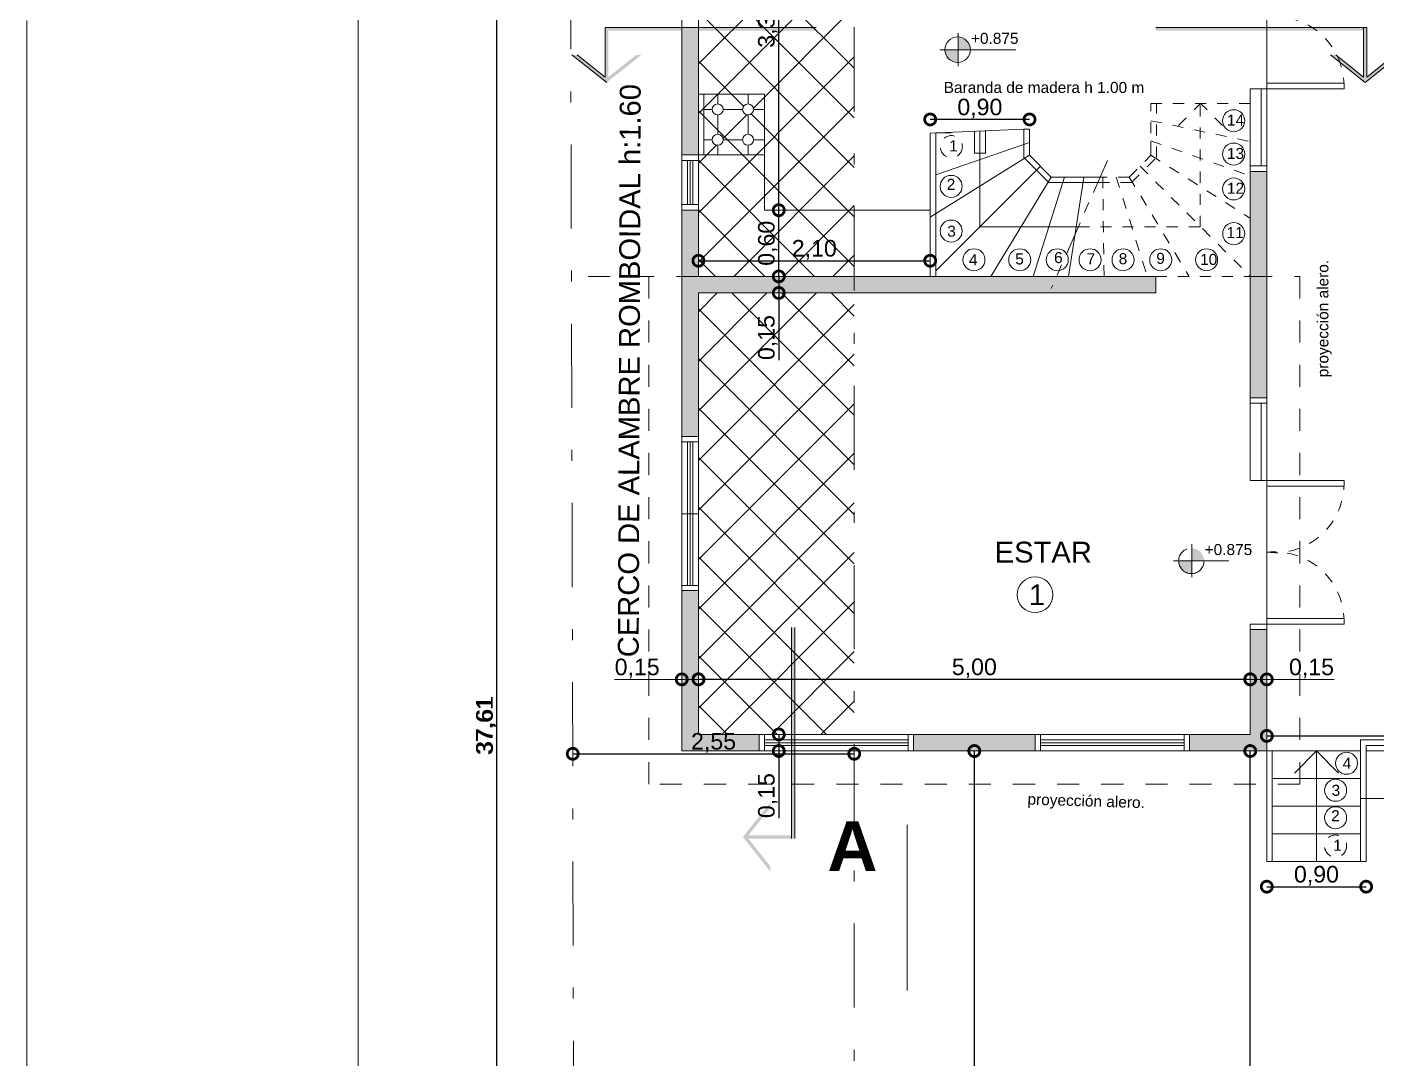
# Model space of a CAD drawing. Header units: millimetres. Extents: x 1162.4 to 1260.5, y 447.7 to 509.9.
# Drawn here: x 1162.46 to 1174.69, y 469.4 to 478.75 of the extents above; entities that cross this region are included whole.
import ezdxf

# ---------------------------------------------------------------- set-up
doc = ezdxf.new("R2010")
doc.units = ezdxf.units.MM
for name, pattern in [('CENTER', [50.8, 31.75, -6.35, 6.35, -6.35]), ('DOT', [4, 2, -2]), ('JIS_02_0.7', [1.35, 0.75, -0.6]), ('TRAZO_Y_PUNTOX2', [50.8, 25.4, -12.7, 0, -12.7])]:
    doc.linetypes.add(name, pattern=pattern)
for name, color, linetype, lineweight in [('0-MAMPOSTERIA- 9', 7, 'Continuous', 5), ('cotas', 9, 'Continuous', 15), ('DT', 2, 'Continuous', 25), ('Recuadro', 3, 'Continuous', 80)]:
    doc.layers.add(name, color=color, linetype=linetype, lineweight=lineweight)
doc.layers.add('cortes', color=7, linetype='Continuous')
doc.layers.add('eje medianero', color=3, linetype='Continuous')
doc.styles.get("Standard").update_dxf_attribs({"font": 'arial.ttf'})
doc.styles.add('style2', font='')
doc.styles.get('style2').set_extended_font_data('Arial', bold=True)
doc.dimstyles.new('cota 1', dxfattribs={"dimtxt": 0.15, "dimasz": 0.2, "dimexe": 0.08, "dimexo": 0.3, "dimgap": 0.009, "dimtad": 1, "dimzin": 1, "dimtxsty": 'Standard', "dimblk": 'DOTSMALL', "dimcen": 0.15, "dimse1": 1, "dimse2": 1, "dimclrd": 256, "dimadec": 0, "dimazin": 0, "dimtfac": 1, "dimtmove": 0, "dimatfit": 3, "dimfxl": 1.25, "dimlwd": -1, "dimlwe": -1, "dimarcsym": 0})

# ---------------------------------------------------------------- blocks, each defined once
blk = doc.blocks.new('_DOTSMALL')
at = {"color": 0, "linetype": 'ByBlock', "const_width": 0.5}
blk.add_lwpolyline([(-0.0625, 0, 1), (0.0625, 0, 1)], format="xyb", close=True, dxfattribs=at)
blk = doc.blocks.new('*D279')
at = {"layer": 'cortes'}
blk.add_line((1168.543, 472.836), (1173.543, 472.836), dxfattribs=at)
at = {"layer": 'Defpoints', "color": 0}
for p in [(1173.543, 472.836), (1168.543, 472.336), (1173.543, 472.336)]:
    blk.add_point(p, dxfattribs=at)
at = {"layer": 'cortes', "xscale": 0.2, "yscale": 0.2, "zscale": 0.2, "rotation": 180}
blk.add_blockref('_DOTSMALL', (1168.543, 472.836), dxfattribs=at)
at = {"layer": 'cortes', "xscale": 0.2, "yscale": 0.2, "zscale": 0.2}
blk.add_blockref('_DOTSMALL', (1173.543, 472.836), dxfattribs=at)
at = {"layer": 'cortes', "color": 0, "lineweight": 0, "insert": (1171.043, 472.935), "char_height": 0.15, "attachment_point": 5}
blk.add_mtext('5,00', dxfattribs=at)
blk = doc.blocks.new('*D280')
at = {"layer": 'cortes'}
blk.add_line((1173.543, 453.621), (1173.543, 472.186), dxfattribs=at)
at = {"layer": 'Defpoints', "color": 0}
for p in [(1172.815, 472.186), (1173.543, 472.186), (1172.815, 453.621)]:
    blk.add_point(p, dxfattribs=at)
at = {"layer": 'cortes', "xscale": 0.2, "yscale": 0.2, "zscale": 0.2}
for p, rotation in [((1173.543, 472.186), 90), ((1173.543, 453.621), 270)]:
    blk.add_blockref('_DOTSMALL', p, dxfattribs=dict(at, rotation=rotation))
at = {"layer": 'cortes', "color": 0, "lineweight": 0, "insert": (1173.444, 462.904), "char_height": 0.15, "attachment_point": 5, "rotation": 90}
blk.add_mtext('18,57', dxfattribs=at)
blk = doc.blocks.new('*D281')
at = {"layer": 'cortes'}
blk.add_line((1169.271, 476.486), (1169.271, 477.086), dxfattribs=at)
at = {"layer": 'Defpoints', "color": 0}
for p in [(1169.271, 477.086), (1170.643, 477.086), (1170.643, 476.486)]:
    blk.add_point(p, dxfattribs=at)
at = {"layer": 'cortes', "xscale": 0.2, "yscale": 0.2, "zscale": 0.2}
for p, rotation in [((1169.271, 477.086), 90), ((1169.271, 476.486), 270)]:
    blk.add_blockref('_DOTSMALL', p, dxfattribs=dict(at, rotation=rotation))
at = {"layer": 'cortes', "color": 0, "lineweight": 0, "insert": (1169.172, 476.786), "char_height": 0.15, "attachment_point": 5, "rotation": 90}
blk.add_mtext('0,60', dxfattribs=at)
blk = doc.blocks.new('*D282')
at = {"layer": 'cortes'}
blk.add_line((1169.271, 477.086), (1169.271, 480.436), dxfattribs=at)
at = {"layer": 'Defpoints', "color": 0}
for p in [(1169.143, 480.436), (1169.271, 480.436), (1169.271, 477.086)]:
    blk.add_point(p, dxfattribs=at)
at = {"layer": 'cortes', "xscale": 0.2, "yscale": 0.2, "zscale": 0.2}
for p, rotation in [((1169.271, 480.436), 90), ((1169.271, 477.086), 270)]:
    blk.add_blockref('_DOTSMALL', p, dxfattribs=dict(at, rotation=rotation))
at = {"layer": 'cortes', "color": 0, "lineweight": 0, "insert": (1169.172, 478.761), "char_height": 0.15, "attachment_point": 5, "rotation": 90}
blk.add_mtext('3,35', dxfattribs=at)
blk = doc.blocks.new('*D283')
at = {"layer": 'cortes'}
for p, q in [((1169.271, 476.486), (1169.271, 476.336)), ((1169.271, 476.336), (1169.271, 475.727))]:
    blk.add_line(p, q, dxfattribs=at)
at = {"layer": 'Defpoints', "color": 0}
for p in [(1170.643, 476.486), (1169.271, 476.336), (1170.643, 476.336)]:
    blk.add_point(p, dxfattribs=at)
at = {"layer": 'cortes', "xscale": 0.2, "yscale": 0.2, "zscale": 0.2}
for p, rotation in [((1169.271, 476.486), 90), ((1169.271, 476.336), 270)]:
    blk.add_blockref('_DOTSMALL', p, dxfattribs=dict(at, rotation=rotation))
at = {"layer": 'cortes', "color": 0, "lineweight": 0, "insert": (1169.172, 475.932), "char_height": 0.15, "attachment_point": 5, "rotation": 90}
blk.add_mtext('0,15', dxfattribs=at)
blk = doc.blocks.new('*D284')
at = {"layer": 'cortes'}
for p, q in [((1169.271, 472.336), (1169.271, 472.186)), ((1169.271, 472.186), (1169.271, 471.577))]:
    blk.add_line(p, q, dxfattribs=at)
at = {"layer": 'Defpoints', "color": 0, "linetype": 'DOT'}
for p in [(1169.143, 472.336), (1169.143, 472.186), (1169.271, 472.186)]:
    blk.add_point(p, dxfattribs=at)
at = {"layer": 'cortes', "linetype": 'DOT', "xscale": 0.2, "yscale": 0.2, "zscale": 0.2}
for p, rotation in [((1169.271, 472.336), 90), ((1169.271, 472.186), 270)]:
    blk.add_blockref('_DOTSMALL', p, dxfattribs=dict(at, rotation=rotation))
at = {"layer": 'cortes', "color": 0, "linetype": 'DOT', "lineweight": 0, "insert": (1169.172, 471.782), "char_height": 0.15, "attachment_point": 5, "rotation": 90}
blk.add_mtext('0,15', dxfattribs=at)
blk = doc.blocks.new('*D292')
at = {"layer": 'cortes'}
blk.add_line((1166.717, 453.618), (1166.717, 491.228), dxfattribs=at)
at = {"layer": 'Defpoints', "color": 0}
for p in [(1166.717, 491.228), (1167.353, 491.228), (1167.455, 453.618)]:
    blk.add_point(p, dxfattribs=at)
at = {"layer": 'cortes', "xscale": 0.2, "yscale": 0.2, "zscale": 0.2}
for p, rotation in [((1166.717, 491.228), 90), ((1166.717, 453.618), 270)]:
    blk.add_blockref('_DOTSMALL', p, dxfattribs=dict(at, rotation=rotation))
at = {"layer": 'cortes', "color": 0, "lineweight": 0, "insert": (1166.618, 472.423), "char_height": 0.15, "attachment_point": 5, "rotation": 90}
blk.add_mtext('37,61', dxfattribs=at)
blk = doc.blocks.new('*D297')
at = {"layer": 'cortes'}
blk.add_line((1168.543, 476.628), (1170.643, 476.628), dxfattribs=at)
at = {"layer": 'Defpoints', "color": 0}
for p in [(1170.643, 476.628), (1168.543, 476.486), (1170.643, 476.486)]:
    blk.add_point(p, dxfattribs=at)
at = {"layer": 'cortes', "xscale": 0.2, "yscale": 0.2, "zscale": 0.2, "rotation": 180}
blk.add_blockref('_DOTSMALL', (1168.543, 476.628), dxfattribs=at)
at = {"layer": 'cortes', "xscale": 0.2, "yscale": 0.2, "zscale": 0.2}
blk.add_blockref('_DOTSMALL', (1170.643, 476.628), dxfattribs=at)
at = {"layer": 'cortes', "color": 0, "lineweight": 0, "insert": (1169.593, 476.727), "char_height": 0.15, "attachment_point": 5}
blk.add_mtext('2,10', dxfattribs=at)
blk = doc.blocks.new('*D299')
at = {"layer": 'cortes'}
blk.add_line((1173.693, 470.957), (1174.593, 470.957), dxfattribs=at)
at = {"layer": 'Defpoints', "color": 0}
for p in [(1173.693, 471.186), (1174.593, 471.186), (1174.593, 470.957)]:
    blk.add_point(p, dxfattribs=at)
at = {"layer": 'cortes', "xscale": 0.2, "yscale": 0.2, "zscale": 0.2, "rotation": 180}
blk.add_blockref('_DOTSMALL', (1173.693, 470.957), dxfattribs=at)
at = {"layer": 'cortes', "xscale": 0.2, "yscale": 0.2, "zscale": 0.2}
blk.add_blockref('_DOTSMALL', (1174.593, 470.957), dxfattribs=at)
at = {"layer": 'cortes', "color": 0, "lineweight": 0, "insert": (1174.143, 471.056), "char_height": 0.15, "attachment_point": 5}
blk.add_mtext('0,90', dxfattribs=at)
blk = doc.blocks.new('*D300')
at = {"layer": 'cortes'}
blk.add_line((1173.693, 472.323), (1179.469, 472.323), dxfattribs=at)
at = {"layer": 'Defpoints', "color": 0}
for p in [(1173.693, 472.321), (1179.469, 472.323), (1179.469, 472.321)]:
    blk.add_point(p, dxfattribs=at)
at = {"layer": 'cortes', "xscale": 0.2, "yscale": 0.2, "zscale": 0.2, "rotation": 180}
blk.add_blockref('_DOTSMALL', (1173.693, 472.323), dxfattribs=at)
at = {"layer": 'cortes', "xscale": 0.2, "yscale": 0.2, "zscale": 0.2}
blk.add_blockref('_DOTSMALL', (1179.469, 472.323), dxfattribs=at)
at = {"layer": 'cortes', "color": 0, "lineweight": 0, "insert": (1176.581, 472.422), "char_height": 0.15, "attachment_point": 5}
blk.add_mtext('5,78', dxfattribs=at)
blk = doc.blocks.new('*D304')
at = {"layer": 'cortes'}
blk.add_line((1171.543, 477.908), (1170.643, 477.908), dxfattribs=at)
at = {"layer": 'Defpoints', "color": 0}
for p in [(1170.643, 477.908), (1170.643, 477.819), (1171.543, 477.819)]:
    blk.add_point(p, dxfattribs=at)
at = {"layer": 'cortes', "xscale": 0.2, "yscale": 0.2, "zscale": 0.2, "rotation": 180}
blk.add_blockref('_DOTSMALL', (1170.643, 477.908), dxfattribs=at)
at = {"layer": 'cortes', "xscale": 0.2, "yscale": 0.2, "zscale": 0.2}
blk.add_blockref('_DOTSMALL', (1171.543, 477.908), dxfattribs=at)
at = {"layer": 'cortes', "color": 0, "lineweight": 0, "insert": (1171.093, 478.007), "char_height": 0.15, "attachment_point": 5}
blk.add_mtext('0,90', dxfattribs=at)
blk = doc.blocks.new('*D308')
at = {"layer": 'cortes'}
blk.add_line((1171.043, 456.616), (1171.043, 472.186), dxfattribs=at)
at = {"layer": 'Defpoints', "color": 0}
for p in [(1171.043, 472.186), (1171.043, 472.186), (1171.032, 456.616)]:
    blk.add_point(p, dxfattribs=at)
at = {"layer": 'cortes', "xscale": 0.1999999999999999, "yscale": 0.1999999999999999, "zscale": 0.1999999999999999}
for p, rotation in [((1171.043, 472.186), 90), ((1171.043, 456.616), 270)]:
    blk.add_blockref('_DOTSMALL', p, dxfattribs=dict(at, rotation=rotation))
at = {"layer": 'cortes', "color": 0, "lineweight": 0, "insert": (1170.946, 464.401), "char_height": 0.15, "attachment_point": 5, "rotation": 90}
blk.add_mtext('15,57', dxfattribs=at)
blk = doc.blocks.new('*D311')
at = {"layer": 'cortes'}
blk.add_line((1166.717, 453.606), (1166.717, 491.216), dxfattribs=at)
at = {"layer": 'Defpoints', "color": 0}
for p in [(1166.717, 491.216), (1167.353, 491.216), (1167.455, 453.606)]:
    blk.add_point(p, dxfattribs=at)
at = {"layer": 'cortes', "xscale": 0.2, "yscale": 0.2, "zscale": 0.2}
for p, rotation in [((1166.717, 491.216), 90), ((1166.717, 453.606), 270)]:
    blk.add_blockref('_DOTSMALL', p, dxfattribs=dict(at, rotation=rotation))
at = {"layer": 'cortes', "color": 0, "lineweight": 0, "insert": (1166.618, 472.411), "char_height": 0.15, "attachment_point": 5, "rotation": 90}
blk.add_mtext('37,61', dxfattribs=at)
blk = doc.blocks.new('*D327')
at = {"layer": '0-MAMPOSTERIA- 9', "ltscale": 0.05}
for p, q in [((1168.392, 472.835), (1167.784, 472.835)), ((1168.544, 472.835), (1168.392, 472.835))]:
    blk.add_line(p, q, dxfattribs=at)
at = {"layer": 'Defpoints', "color": 0, "linetype": 'Continuous', "ltscale": 0.05}
for p in [(1168.392, 472.835), (1168.392, 472.835), (1168.544, 472.838)]:
    blk.add_point(p, dxfattribs=at)
at = {"layer": '0-MAMPOSTERIA- 9', "linetype": 'Continuous', "ltscale": 0.05, "xscale": 0.2, "yscale": 0.2, "zscale": 0.2, "rotation": 180}
blk.add_blockref('_DOTSMALL', (1168.392, 472.835), dxfattribs=at)
at = {"layer": '0-MAMPOSTERIA- 9', "linetype": 'Continuous', "ltscale": 0.05, "xscale": 0.2, "yscale": 0.2, "zscale": 0.2}
blk.add_blockref('_DOTSMALL', (1168.544, 472.835), dxfattribs=at)
at = {"layer": '0-MAMPOSTERIA- 9', "color": 0, "linetype": 'Continuous', "lineweight": 0, "ltscale": 0.05, "insert": (1167.988, 472.934), "char_height": 0.15, "attachment_point": 5}
blk.add_mtext('0,15', dxfattribs=at)
blk = doc.blocks.new('*D328')
at = {"layer": '0-MAMPOSTERIA- 9', "ltscale": 0.05}
for p, q in [((1173.543, 472.835), (1173.693, 472.835)), ((1173.693, 472.835), (1174.302, 472.835))]:
    blk.add_line(p, q, dxfattribs=at)
at = {"layer": 'Defpoints', "color": 0, "linetype": 'Continuous', "ltscale": 0.05}
for p in [(1173.543, 472.835), (1173.693, 472.835), (1173.693, 472.835)]:
    blk.add_point(p, dxfattribs=at)
at = {"layer": '0-MAMPOSTERIA- 9', "linetype": 'Continuous', "ltscale": 0.05, "xscale": 0.2, "yscale": 0.2, "zscale": 0.2, "rotation": 180}
blk.add_blockref('_DOTSMALL', (1173.543, 472.835), dxfattribs=at)
at = {"layer": '0-MAMPOSTERIA- 9', "linetype": 'Continuous', "ltscale": 0.05, "xscale": 0.2, "yscale": 0.2, "zscale": 0.2}
blk.add_blockref('_DOTSMALL', (1173.693, 472.835), dxfattribs=at)
at = {"layer": '0-MAMPOSTERIA- 9', "color": 0, "linetype": 'Continuous', "lineweight": 0, "ltscale": 0.05, "insert": (1174.098, 472.934), "char_height": 0.15, "attachment_point": 5}
blk.add_mtext('0,15', dxfattribs=at)
blk = doc.blocks.new('*D348')
at = {"layer": 'cortes', "ltscale": 0.05}
blk.add_line((1167.404, 472.161), (1169.955, 472.161), dxfattribs=at)
at = {"layer": 'Defpoints', "color": 0, "linetype": 'Continuous', "ltscale": 0.05}
for p in [(1169.955, 472.297), (1167.404, 472.163), (1169.955, 472.161)]:
    blk.add_point(p, dxfattribs=at)
at = {"layer": 'cortes', "linetype": 'Continuous', "ltscale": 0.05, "xscale": 0.2, "yscale": 0.2, "zscale": 0.2, "rotation": 180}
blk.add_blockref('_DOTSMALL', (1167.404, 472.161), dxfattribs=at)
at = {"layer": 'cortes', "linetype": 'Continuous', "ltscale": 0.05, "xscale": 0.2, "yscale": 0.2, "zscale": 0.2}
blk.add_blockref('_DOTSMALL', (1169.955, 472.161), dxfattribs=at)
at = {"layer": 'cortes', "color": 0, "linetype": 'Continuous', "lineweight": 0, "ltscale": 0.05, "insert": (1168.68, 472.26), "char_height": 0.15, "attachment_point": 5}
blk.add_mtext('2,55', dxfattribs=at)
blk = doc.blocks.new('*D351')
at = {"layer": '0-MAMPOSTERIA- 9', "ltscale": 0.05}
blk.add_line((1168.393, 480.59), (1167.404, 480.59), dxfattribs=at)
at = {"layer": 'Defpoints', "color": 0, "linetype": 'Continuous', "ltscale": 0.05}
for p in [(1167.404, 480.59), (1168.393, 480.586), (1167.404, 472.033)]:
    blk.add_point(p, dxfattribs=at)
at = {"layer": '0-MAMPOSTERIA- 9', "linetype": 'Continuous', "ltscale": 0.05, "xscale": 0.2, "yscale": 0.2, "zscale": 0.2, "rotation": 180}
blk.add_blockref('_DOTSMALL', (1167.404, 480.59), dxfattribs=at)
at = {"layer": '0-MAMPOSTERIA- 9', "linetype": 'Continuous', "ltscale": 0.05, "xscale": 0.2, "yscale": 0.2, "zscale": 0.2}
blk.add_blockref('_DOTSMALL', (1168.393, 480.59), dxfattribs=at)
at = {"layer": '0-MAMPOSTERIA- 9', "color": 0, "linetype": 'Continuous', "lineweight": 0, "ltscale": 0.05, "insert": (1167.899, 480.689), "char_height": 0.15, "attachment_point": 5}
blk.add_mtext('0,99', dxfattribs=at)

msp = doc.modelspace()

# ---------------------------------------------------------------- hatches: boundary and pattern name
at = {"layer": '0-MAMPOSTERIA- 9', "linetype": 'Continuous', "lineweight": 0, "ltscale": 0.05}
h = msp.add_hatch(dxfattribs=at)
h.set_pattern_fill('ANSI37', color=256, scale=0.1, style=0)
h.paths.add_polyline_path([(1168.54305, 480.43623), (1168.54305, 478.46123), (1168.54305, 478.13623), (1169.14305, 478.13623), (1169.14305, 477.08623), (1169.95512, 477.08623), (1169.95512, 480.43623), (1169.79305, 480.43623)])
h.paths.add_polyline_path([(1168.99305, 478.13623), (1168.71805, 478.13623), (1168.71805, 478.04873, -0.41421356), (1168.76805, 477.99873), (1168.94305, 477.99873, -0.41421356), (1168.99305, 478.04873)], flags=17)
h.paths.add_polyline_path([(1168.71805, 478.13623), (1168.59305, 478.13623), (1168.59305, 477.99873), (1168.66805, 477.99873, -0.41421356), (1168.71805, 478.04873)], flags=17)
h.paths.add_polyline_path([(1168.59305, 478.13623), (1168.54305, 478.13623), (1168.54305, 477.58623), (1168.59305, 477.58623)], flags=17)
h.paths.add_polyline_path([(1168.71805, 477.94873, -0.41421356), (1168.66805, 477.99873), (1168.59305, 477.99873), (1168.59305, 477.72373), (1168.66805, 477.72373, -0.41421356), (1168.71805, 477.77373)], flags=17)
h.paths.add_polyline_path([(1168.99305, 477.94873, -0.41421356), (1168.94305, 477.99873), (1168.76805, 477.99873, -0.41421356), (1168.71805, 477.94873), (1168.71805, 477.77373, -0.41421356), (1168.76805, 477.72373), (1168.94305, 477.72373, -0.41421356), (1168.99305, 477.77373)], flags=17)
h.paths.add_polyline_path([(1169.14305, 477.99873), (1169.04305, 477.99873, -0.41421356), (1168.99305, 477.94873), (1168.99305, 477.77373, -0.41421356), (1169.04305, 477.72373), (1169.14305, 477.72373)], flags=17)
h.paths.add_polyline_path([(1169.14305, 478.13623), (1168.99305, 478.13623), (1168.99305, 478.04873, -0.41421356), (1169.04305, 477.99873), (1169.14305, 477.99873)], flags=17)
h.paths.add_polyline_path([(1169.14305, 477.72373), (1169.04305, 477.72373, -0.41421356), (1168.99305, 477.67373), (1168.99305, 477.58623), (1169.14305, 477.58623)], flags=17)
h.paths.add_polyline_path([(1168.99305, 477.67373, -0.41421356), (1168.94305, 477.72373), (1168.76805, 477.72373, -0.41421356), (1168.71805, 477.67373), (1168.71805, 477.58623), (1168.99305, 477.58623)], flags=17)
h.paths.add_polyline_path([(1168.71805, 477.67373, -0.41421356), (1168.66805, 477.72373), (1168.59305, 477.72373), (1168.59305, 477.58623), (1168.71805, 477.58623)], flags=17)
h.paths.add_polyline_path([(1169.95512, 477.08623), (1169.14305, 477.08623), (1169.14305, 477.58623), (1168.54305, 477.58623), (1168.54305, 476.48623), (1169.95512, 476.48623)])
h.paths.add_polyline_path([(1169.95512, 476.33623), (1168.54305, 476.33623), (1168.54305, 476.28623), (1168.54305, 475.73623), (1168.54305, 472.33623), (1169.95512, 472.33623)])
h.paths.add_polyline_path([(1177.10538, 480.48623), (1175.52093, 480.48623), (1177.10538, 479.95724)], flags=16)
h.paths.add_polyline_path([(1177.15538, 480.53623), (1175.37117, 480.53623), (1175.52093, 480.48623), (1177.10538, 480.48623), (1177.10538, 479.95724), (1177.15538, 479.94055)], flags=17)
h.paths.add_polyline_path([(1177.20538, 480.58623), (1175.22141, 480.58623), (1175.37117, 480.53623), (1177.15538, 480.53623), (1177.15538, 479.94055), (1177.20538, 479.92386)])
h.paths.add_polyline_path([(1173.74305, 481.58623), (1173.69305, 481.58623), (1173.69305, 481.09649), (1173.74305, 481.0798)])
h.paths.add_polyline_path([(1174.14305, 481.58623), (1173.74305, 481.58623), (1173.74305, 481.33623), (1174.14305, 481.33623)])
h.paths.add_polyline_path([(1174.54305, 481.58623), (1174.14305, 481.58623), (1174.14305, 481.33623), (1174.54305, 481.33623)])
h.paths.add_polyline_path([(1174.25046, 481.46153, -1), (1174.45046, 481.46153, -1)], flags=16)
h.paths.add_polyline_path([(1174.59305, 481.58623), (1174.54305, 481.58623), (1174.54305, 480.81271), (1174.59305, 480.79602)])
h.paths.add_polyline_path([(1174.54305, 481.33623), (1174.14305, 481.33623), (1174.14305, 481.08623), (1174.54305, 481.08623)])
h.paths.add_polyline_path([(1174.25046, 481.20961, -1), (1174.45046, 481.20961, -1)], flags=16)
h.paths.add_polyline_path([(1174.54305, 481.08623), (1174.14305, 481.08623), (1174.14305, 480.94625), (1174.28405, 480.89918, -0.21255757), (1174.25097, 480.97349, -1), (1174.45097, 480.97349, -0.38849991), (1174.35981, 480.87389), (1174.47259, 480.83623), (1174.54305, 480.83623)])
h.paths.add_polyline_path([(1174.14305, 481.08623), (1173.74305, 481.08623), (1173.74305, 481.0798), (1174.14305, 480.94625)])
h.paths.add_polyline_path([(1174.14305, 481.33623), (1173.74305, 481.33623), (1173.74305, 481.08623), (1174.14305, 481.08623)])
h.paths.add_polyline_path([(1169.04456, 478.5284), (1169.04456, 478.99406), (1169.29985, 478.99406), (1169.29985, 478.5284)], flags=24)
h.paths.add_polyline_path([(1169.04456, 479.79897), (1169.04456, 480.26473), (1169.29985, 480.26473), (1169.29985, 479.79897)], flags=24)
h.paths.add_polyline_path([(1169.04456, 476.55417), (1169.04456, 477.01829), (1169.29985, 477.01829), (1169.29985, 476.55417)], flags=24)
h.paths.add_polyline_path([(1169.35971, 476.85458), (1169.82639, 476.85458), (1169.82639, 476.59929), (1169.35971, 476.59929)], flags=24)
h.paths.add_polyline_path([(1169.04456, 475.69897), (1169.04456, 476.16473), (1169.29985, 476.16473), (1169.29985, 475.69897)], flags=24)
h.paths.add_polyline_path([(1168.4454, 472.38781), (1168.91372, 472.38781), (1168.91372, 472.13252), (1168.4454, 472.13252)], flags=9)
h.paths.add_polyline_path([(1166.70838, 483.81166), (1174.04511, 481.36221), (1173.95909, 481.10453), (1166.62235, 483.55399)], flags=9)
h.paths.add_polyline_path([(1174.30494, 481.54305), (1174.39178, 481.54305), (1174.39178, 481.39264), (1174.30494, 481.39264)], flags=8)
h.paths.add_polyline_path([(1174.28523, 481.30328), (1174.40147, 481.30328), (1174.40147, 481.15287), (1174.28523, 481.15287)], flags=24)
at = {"layer": '0-MAMPOSTERIA- 9', "linetype": 'DOT', "lineweight": 0, "ltscale": 0.05}
for points in [[(1168.54305, 478.74223), (1168.39305, 478.74223), (1168.39305, 477.58623), (1168.54305, 477.58623), (1168.54305, 478.13623)], [(1168.54305, 476.33623), (1172.6863, 476.33623), (1172.6863, 476.48623), (1168.54305, 476.48623), (1168.54305, 477.08623), (1168.39305, 477.08623), (1168.39305, 475.03623), (1168.54305, 475.03623)]]:
    msp.add_hatch(color=256, dxfattribs=at).paths.add_polyline_path(points)
h = msp.add_hatch(color=256, dxfattribs=at)
h.paths.add_polyline_path([(1168.54305, 473.63991), (1168.39305, 473.63991), (1168.39305, 472.18623), (1169.09305, 472.18623), (1169.09305, 472.33623), (1168.54305, 472.33623)])
h.paths.add_polyline_path([(1171.59305, 472.33623), (1170.49305, 472.33623), (1170.49305, 472.18623), (1171.59305, 472.18623)])
h.paths.add_polyline_path([(1173.69305, 473.28623), (1173.54305, 473.28623), (1173.54305, 472.33623), (1172.99305, 472.33623), (1172.99305, 472.18623), (1173.69305, 472.18623)])
h.paths.add_polyline_path([(1173.69305, 477.43623), (1173.54305, 477.43623), (1173.54305, 476.33623), (1173.54305, 475.38623), (1173.69305, 475.38623)])
at = {"layer": 'cotas', "lineweight": 0, "ltscale": 0.1}
for points in [[(1167.71188, 478.24223), (1168.02688, 478.49223), (1167.97862, 478.49223), (1167.72688, 478.29243), (1167.72688, 478.71223), (1167.69688, 478.71223), (1167.69688, 478.29243), (1167.44514, 478.49223), (1167.39688, 478.49223)], [(1174.58462, 478.24223), (1174.26962, 478.49223), (1174.31788, 478.49223), (1174.56962, 478.29243), (1174.56962, 478.71223), (1174.59962, 478.71223), (1174.59962, 478.29243), (1174.85137, 478.49223), (1174.89962, 478.49223)]]:
    msp.add_hatch(color=7, dxfattribs=at).paths.add_polyline_path(points)
at = {"layer": 'cotas', "linetype": 'TRAZO_Y_PUNTOX2', "lineweight": 0}
h = msp.add_hatch(color=7, dxfattribs=at)
h.paths.add_polyline_path([(1168.61551, 478.71223), (1168.81551, 478.71223), (1168.81551, 478.74223), (1168.61551, 478.74223)])
h.paths.add_polyline_path([(1167.69688, 478.71223), (1168.61551, 478.71223), (1168.61551, 478.74223), (1167.69688, 478.74223)])
h.paths.add_polyline_path([(1169.61002, 478.71223), (1169.61002, 478.74223), (1168.81551, 478.74223), (1168.81551, 478.71223)])
at = {"layer": 'cotas', "lineweight": 0, "ltscale": 0.25}
h = msp.add_hatch(color=7, dxfattribs=at)
h.paths.add_polyline_path([(1170.8963, 478.54008), (1170.77647, 478.54008, 0.4257274), (1170.8963, 478.42484)])
h.paths.add_polyline_path([(1170.8963, 478.65531), (1170.8963, 478.54008), (1171.00711, 478.54008, 0.40279271)])
at = {"layer": 'cotas', "linetype": 'TRAZO_Y_PUNTOX2', "lineweight": 0}
h = msp.add_hatch(color=7, dxfattribs=at)
h.paths.add_polyline_path([(1173.68099, 478.71223), (1173.48099, 478.71223), (1173.48099, 478.74223), (1173.68099, 478.74223)])
h.paths.add_polyline_path([(1174.59962, 478.71223), (1173.68099, 478.71223), (1173.68099, 478.74223), (1174.59962, 478.74223)])
h.paths.add_polyline_path([(1172.68648, 478.71223), (1172.68648, 478.74223), (1173.48099, 478.74223), (1173.48099, 478.71223)])
at = {"layer": 'cotas', "linetype": 'DOT', "lineweight": 0, "ltscale": 0.25}
h = msp.add_hatch(color=7, dxfattribs=at)
h.paths.add_polyline_path([(1173.01372, 473.90874), (1172.89388, 473.90874, 0.4257274), (1173.01372, 473.79351)])
h.paths.add_polyline_path([(1173.01372, 474.02397), (1173.01372, 473.90874), (1173.12453, 473.90874, 0.40279271)])
at = {"layer": 'cotas', "linetype": 'DOT', "lineweight": 0}
h = msp.add_hatch(color=7, dxfattribs=at)
h.paths.add_polyline_path([(1169.38561, 472.38667), (1169.38561, 472.18667), (1169.41561, 472.18667), (1169.41561, 472.38667)])
h.paths.add_polyline_path([(1169.38561, 473.3053), (1169.38561, 472.38667), (1169.41561, 472.38667), (1169.41561, 473.3053)])
h.paths.add_polyline_path([(1169.38561, 471.39216), (1169.41561, 471.39216), (1169.41561, 472.18667), (1169.38561, 472.18667)])
at = {"layer": 'cotas', "linetype": 'DOT', "lineweight": 0, "ltscale": 0.1}
msp.add_hatch(color=7, dxfattribs=at).paths.add_polyline_path([(1168.94561, 471.40716), (1169.19561, 471.72216), (1169.19561, 471.6739), (1168.99582, 471.42216), (1169.41561, 471.42216), (1169.41561, 471.39216), (1168.99582, 471.39216), (1169.19561, 471.14042), (1169.19561, 471.09216)])

# ---------------------------------------------------------------- linework, layer by layer
at = {"lineweight": 0}
msp.add_circle((1171.59297, 473.60173), 0.16196, dxfattribs=at)
at = {"layer": '0-MAMPOSTERIA- 9', "linetype": 'Continuous', "lineweight": 0, "ltscale": 0.05}
for p, q in [((1172.03516, 477.38325), (1171.89682, 476.48623)), ((1171.57559, 476.48623), (1172.21805, 476.48623)), ((1172.6863, 476.48623), (1172.6863, 476.33623))]:
    msp.add_line(p, q, dxfattribs=at)
at = {"layer": '0-MAMPOSTERIA- 9', "linetype": 'DOT', "lineweight": 0, "ltscale": 0.05}
msp.add_line((1172.6863, 476.48623), (1173.54305, 476.48623), dxfattribs=at)
at = {"layer": '0-MAMPOSTERIA- 9', "lineweight": 0, "ltscale": 0.05}
for p, q in [((1165.45921, 472.76686), (1165.45921, 471.76686)), ((1170.43339, 470.01768), (1170.43339, 471.51768))]:
    msp.add_line(p, q, dxfattribs=at)
at = {"layer": 'cortes', "lineweight": 0}
for p, q in [((1168.39305, 472.18623), (1168.39305, 480.58623)), ((1168.54305, 476.48623), (1168.54305, 480.43623)), ((1168.54305, 478.46123), (1168.54305, 480.43623)), ((1173.69305, 478.23623), (1173.69305, 479.48623)), ((1173.69305, 478.18623), (1173.54305, 478.18623)), ((1173.64305, 478.18623), (1173.64305, 477.48623)), ((1173.69305, 478.23623), (1173.69305, 475.33623)), ((1174.39305, 478.23623), (1173.69305, 478.23623)), ((1173.69305, 478.18623), (1174.39305, 478.18623)), ((1174.39305, 478.18623), (1174.39305, 478.23623)), ((1169.14305, 478.13623), (1168.54305, 478.13623)), ((1168.54305, 478.13623), (1169.14305, 478.13623)), ((1168.54305, 478.13623), (1168.54305, 477.58623)), ((1168.59305, 478.13623), (1168.59305, 477.58623)), ((1168.71805, 478.04873), (1168.71805, 478.13623)), ((1168.99305, 478.04873), (1168.99305, 478.13623)), ((1169.14305, 478.13623), (1169.14305, 477.08623)), ((1168.59305, 477.99873), (1168.66805, 477.99873)), ((1168.71805, 477.77373), (1168.71805, 477.94873)), ((1168.76805, 477.99873), (1168.94305, 477.99873)), ((1168.99305, 477.77373), (1168.99305, 477.94873)), ((1169.04305, 477.99873), (1169.14305, 477.99873)), ((1170.64305, 477.78341), (1171.49269, 477.81922)), ((1171.04332, 477.80234), (1171.04332, 477.60234)), ((1171.09305, 477.66959), (1171.09305, 477.80238)), ((1171.09318, 477.55238), (1171.09318, 477.80238)), ((1171.14332, 477.60234), (1171.14332, 477.80462)), ((1171.49269, 477.69922), (1171.49269, 477.81922)), ((1171.49269, 477.81922), (1171.54305, 477.81922)), ((1171.54269, 477.81922), (1171.54269, 477.69922)), ((1168.59305, 477.72373), (1168.66805, 477.72373)), ((1168.71805, 477.58623), (1168.71805, 477.67373)), ((1168.76805, 477.72373), (1168.94305, 477.72373)), ((1168.99305, 477.58623), (1168.99305, 477.67373)), ((1169.04305, 477.72373), (1169.14305, 477.72373)), ((1170.64305, 476.48623), (1170.64305, 477.78341)), ((1170.69305, 476.48623), (1170.69305, 477.78552)), ((1170.69305, 477.78552), (1170.83305, 477.78552)), ((1170.69305, 477.40647), (1171.54269, 477.69922)), ((1171.49269, 477.56224), (1171.49269, 477.69922)), ((1168.54305, 477.58623), (1168.39305, 477.58623)), ((1168.54305, 477.58623), (1169.14305, 477.58623)), ((1171.54269, 477.58295), (1170.64305, 477.02172)), ((1171.04332, 477.60234), (1171.14332, 477.60234)), ((1171.09305, 477.66959), (1171.09305, 476.93623)), ((1171.09305, 477.30291), (1171.09305, 477.55291)), ((1171.71869, 477.33623), (1171.49269, 477.56224)), ((1171.7394, 477.38623), (1171.54269, 477.58295)), ((1168.54305, 477.53623), (1168.39305, 477.53623)), ((1168.44305, 477.13623), (1168.44305, 477.53623)), ((1168.46805, 477.13623), (1168.46805, 477.53623)), ((1168.49305, 477.13623), (1168.49305, 477.53623)), ((1170.64305, 477.48623), (1170.64305, 476.48623)), ((1171.64123, 477.48441), (1170.69305, 476.53623)), ((1173.54305, 477.48623), (1173.54305, 476.48623)), ((1173.54305, 477.48623), (1173.54305, 477.43623)), ((1173.54305, 477.48623), (1173.69305, 477.48623)), ((1173.54305, 477.43623), (1173.69305, 477.43623)), ((1173.69305, 477.43623), (1173.69305, 477.48623)), ((1171.7394, 477.38623), (1171.19189, 476.48623)), ((1171.8594, 477.38623), (1171.57559, 476.48623)), ((1171.7394, 477.38623), (1172.18301, 477.38623)), ((1171.8594, 477.38623), (1171.9794, 477.38623)), ((1168.39305, 477.13623), (1168.54305, 477.13623)), ((1168.54305, 477.08623), (1168.39305, 477.08623)), ((1168.39305, 477.08623), (1168.54305, 477.08623)), ((1168.54305, 476.48623), (1168.54305, 477.08623)), ((1168.54305, 476.48623), (1168.54305, 477.08623)), ((1170.64305, 477.08623), (1169.14305, 477.08623)), ((1171.09305, 476.93623), (1171.98553, 476.93623)), ((1171.09305, 476.93623), (1171.46467, 476.93623)), ((1170.69305, 476.48623), (1170.69305, 476.63623)), ((1170.64305, 476.48623), (1168.54305, 476.48623)), ((1168.54305, 476.48623), (1170.54305, 476.48623)), ((1168.54305, 472.33623), (1168.54305, 476.33623)), ((1168.54305, 476.33623), (1168.54305, 475.73623)), ((1168.54305, 476.33623), (1168.54305, 475.73623)), ((1168.54305, 476.33623), (1168.54305, 476.28623)), ((1172.6863, 476.33623), (1168.54305, 476.33623)), ((1170.64305, 476.33623), (1172.6863, 476.33623)), ((1172.6863, 476.33623), (1170.64305, 476.33623)), ((1173.54305, 476.33623), (1173.54305, 475.33623)), ((1173.54305, 476.33623), (1173.54305, 474.63623)), ((1173.54305, 474.77007), (1173.54305, 476.33623)), ((1173.69305, 475.38623), (1173.54305, 475.38623)), ((1173.69305, 475.33623), (1173.69305, 475.38623)), ((1173.69305, 475.33623), (1173.54305, 475.33623)), ((1173.69305, 475.33623), (1173.64305, 475.33623)), ((1173.64305, 475.33623), (1173.64305, 474.63623)), ((1173.69305, 475.28623), (1173.69305, 475.33623)), ((1173.69305, 473.33623), (1173.69305, 475.28623)), ((1168.54305, 475.03623), (1168.39305, 475.03623)), ((1168.54305, 474.98623), (1168.39305, 474.98623)), ((1168.44305, 473.68623), (1168.44305, 474.98623)), ((1168.46805, 473.68623), (1168.46805, 474.98623)), ((1168.49305, 473.68623), (1168.49305, 474.98623)), ((1173.69305, 474.63623), (1173.54305, 474.63623)), ((1173.69305, 474.63623), (1174.39305, 474.63623)), ((1174.39305, 474.58623), (1174.39305, 474.63623)), ((1173.69305, 474.58623), (1174.39305, 474.58623)), ((1168.54305, 474.33623), (1168.39305, 474.33623)), ((1173.69305, 474.08623), (1173.69305, 474.03623)), ((1173.69305, 473.33623), (1173.69305, 474.03623)), ((1168.49305, 473.68623), (1168.39305, 473.68623)), ((1168.39305, 473.68623), (1168.54305, 473.68623)), ((1168.39305, 473.63991), (1168.54305, 473.63991)), ((1173.54305, 473.33623), (1173.54305, 472.33623)), ((1173.54305, 473.33623), (1173.54305, 473.28623)), ((1173.54305, 473.33623), (1173.69305, 473.33623)), ((1173.54305, 473.28623), (1173.69305, 473.28623)), ((1174.39305, 473.38623), (1173.69305, 473.38623)), ((1173.69305, 473.33623), (1173.69305, 472.18623)), ((1173.69305, 473.28623), (1173.69305, 473.33623)), ((1173.69305, 473.33623), (1174.39305, 473.33623)), ((1174.39305, 473.33623), (1174.39305, 473.38623)), ((1173.54305, 472.33623), (1168.54305, 472.33623)), ((1169.09305, 472.18623), (1169.09305, 472.33623)), ((1169.14305, 472.18623), (1169.14305, 472.33623)), ((1170.44305, 472.18623), (1170.44305, 472.33623)), ((1170.49305, 472.18623), (1170.49305, 472.33623)), ((1170.49305, 472.18623), (1170.49305, 472.33623)), ((1171.59305, 472.18623), (1171.59305, 472.33623)), ((1171.59305, 472.33623), (1172.99305, 472.33623)), ((1171.64305, 472.18623), (1171.64305, 472.33623)), ((1172.94305, 472.18623), (1172.94305, 472.33623)), ((1172.99305, 472.18623), (1172.99305, 472.33623)), ((1173.69305, 472.18623), (1168.39305, 472.18623)), ((1169.14305, 472.28623), (1170.44305, 472.28623)), ((1169.14305, 472.26123), (1170.44305, 472.26123)), ((1169.14305, 472.23623), (1170.44305, 472.23623)), ((1169.79305, 472.18623), (1170.49305, 472.18623)), ((1172.29305, 472.18623), (1171.59305, 472.18623)), ((1171.59305, 472.18623), (1172.99305, 472.18623)), ((1171.64305, 472.28623), (1172.94305, 472.28623)), ((1171.64305, 472.26123), (1172.94305, 472.26123)), ((1171.64305, 472.23623), (1172.94305, 472.23623)), ((1173.69305, 472.18623), (1174.54305, 472.18623)), ((1173.69305, 472.18623), (1173.69305, 471.18623)), ((1173.74305, 472.18623), (1173.74305, 471.18623)), ((1174.14305, 472.18623), (1173.94305, 472.18623)), ((1174.14305, 472.18623), (1173.94305, 471.98623)), ((1174.14305, 471.18623), (1174.14305, 472.18623)), ((1174.34305, 471.98623), (1174.14305, 472.18623)), ((1174.54305, 472.28623), (1177.10538, 472.28623)), ((1174.54305, 471.18623), (1174.54305, 472.28623)), ((1174.59305, 472.23623), (1177.15538, 472.23623)), ((1174.59305, 471.18623), (1174.59305, 472.23623)), ((1174.59305, 472.18623), (1177.20538, 472.18623)), ((1173.74305, 471.93623), (1174.54305, 471.93623)), ((1173.74305, 471.68623), (1174.54305, 471.68623)), ((1175.23489, 471.75612), (1174.54305, 471.75612)), ((1173.74305, 471.43623), (1174.54305, 471.43623)), ((1173.69305, 471.18623), (1174.59305, 471.18623))]:
    msp.add_line(p, q, dxfattribs=at)
at = {"layer": 'cortes', "lineweight": 0, "ltscale": 0.05}
msp.add_line((1173.54305, 476.33623), (1173.54305, 478.18504), dxfattribs=at)
at = {"layer": 'cortes', "linetype": 'DOT', "lineweight": 0, "ltscale": 0.05}
for p, q in [((1172.64305, 477.58375), (1172.64305, 478.05239)), ((1172.69305, 477.56311), (1172.69305, 478.05239)), ((1170.64305, 477.39382), (1170.64305, 477.78341)), ((1172.44669, 477.3865), (1172.64305, 477.58375)), ((1172.46695, 477.33597), (1172.69279, 477.56285)), ((1172.54452, 477.48477), (1173.54305, 476.48623)), ((1170.64305, 477.18623), (1170.64305, 477.39382)), ((1172.46721, 477.33623), (1172.16106, 477.33623)), ((1172.44685, 477.38623), (1172.18301, 477.38623)), ((1172.20669, 477.38623), (1172.21805, 476.48623)), ((1172.32669, 477.38623), (1172.61165, 476.48623))]:
    msp.add_line(p, q, dxfattribs=at)
at = {"layer": 'cortes', "linetype": 'JIS_02_0.7', "lineweight": 0, "ltscale": 0.05}
for p, q in [((1172.64305, 478.05239), (1173.54305, 478.05239)), ((1172.89305, 477.85239), (1173.09305, 478.05239)), ((1173.09058, 476.93504), (1173.09058, 478.05239)), ((1173.29305, 477.85239), (1173.09305, 478.05239)), ((1172.64305, 477.89672), (1173.54305, 477.70796)), ((1172.64305, 477.71384), (1173.54305, 477.39581)), ((1172.64305, 477.58375), (1173.54225, 477.01346)), ((1172.44685, 477.38623), (1172.99002, 476.48623)), ((1171.98553, 476.93623), (1173.09305, 476.93623))]:
    msp.add_line(p, q, dxfattribs=at)
at = {"layer": 'cortes', "lineweight": 0, "ltscale": 0.1}
msp.add_line((1171.54269, 477.58295), (1171.54269, 477.81922), dxfattribs=at)
at = {"layer": 'cortes', "linetype": 'JIS_02_0.7', "lineweight": 0}
for p, q in [((1172.64305, 477.58375), (1172.64305, 477.70375)), ((1172.16106, 477.33623), (1171.71869, 477.33623)), ((1172.44669, 477.3865), (1172.44685, 477.38623))]:
    msp.add_line(p, q, dxfattribs=at)
at = {"layer": 'cortes', "linetype": 'CENTER', "lineweight": 0, "ltscale": 0.01}
msp.add_line((1172.24932, 477.53736), (1171.74046, 476.37777), dxfattribs=at)
at = {"layer": 'cortes', "linetype": 'DOT', "lineweight": 0, "ltscale": 0.1}
for p, q in [((1168.54305, 476.48623), (1167.4423, 476.48623)), ((1168.09305, 471.88623), (1168.09305, 476.48623)), ((1173.54305, 476.48623), (1173.99305, 476.48623)), ((1173.99305, 476.48623), (1173.99305, 471.88623)), ((1173.99305, 471.88623), (1168.09305, 471.88623))]:
    msp.add_line(p, q, dxfattribs=at)
at = {"layer": 'cortes', "linetype": 'Continuous', "lineweight": 0}
msp.add_line((1168.54305, 476.48623), (1172.6863, 476.48623), dxfattribs=at)
at = {"layer": 'cortes', "lineweight": 0}
for centre in [(1168.71805, 477.99873), (1168.99305, 477.99873), (1168.71805, 477.72373), (1168.99305, 477.72373)]:
    msp.add_circle(centre, 0.05, dxfattribs=at)
at = {"layer": 'cortes', "linetype": 'Continuous', "lineweight": 0, "ltscale": 0.01}
for centre in [(1173.39306, 477.89599), (1173.39306, 477.59396), (1170.83305, 477.30159), (1173.39306, 477.27911), (1170.83305, 476.8966), (1173.39382, 476.87308), (1171.0394, 476.63623), (1171.45472, 476.63623), (1171.79439, 476.63623), (1172.09166, 476.63623), (1172.39036, 476.63623), (1172.73218, 476.63623), (1173.14714, 476.63623), (1174.41523, 472.07552), (1174.3158, 471.83068), (1174.3158, 471.58111)]:
    msp.add_circle(centre, 0.1, dxfattribs=at)
at = {"layer": 'cortes', "linetype": 'JIS_02_0.7', "lineweight": 0, "ltscale": 0.01}
for centre in [(1170.83441, 477.66198), (1174.3158, 471.32553)]:
    msp.add_circle(centre, 0.1, dxfattribs=at)
for centre, start, end in [((1173.76448, 478.21123), 357.722391, 96.519802), ((1173.76448, 474.61123), 263.480198, 2.277609), ((1173.76448, 473.36123), 357.722391, 96.519802)]:
    msp.add_arc(centre, 0.62907, start, end, dxfattribs=at)
at = {"layer": 'cotas', "color": 7, "linetype": 'TRAZO_Y_PUNTOX2', "lineweight": 0}
for p, q in [((1169.61002, 478.74223), (1167.69688, 478.74223)), ((1172.68648, 478.74223), (1174.59962, 478.74223))]:
    msp.add_line(p, q, dxfattribs=at)
at = {"layer": 'cotas', "color": 7, "lineweight": 0, "ltscale": 0.1}
for p, q in [((1167.69688, 478.74223), (1167.69688, 478.29243)), ((1174.56962, 478.74223), (1174.56962, 478.29243)), ((1174.59962, 478.74223), (1174.59962, 478.29243)), ((1167.39688, 478.49223), (1167.71188, 478.24223)), ((1167.44514, 478.49223), (1167.69688, 478.29243)), ((1174.26962, 478.49223), (1174.58462, 478.24223)), ((1174.31788, 478.49223), (1174.56962, 478.29243)), ((1174.89962, 478.49223), (1174.58462, 478.24223)), ((1174.85137, 478.49223), (1174.59962, 478.29243))]:
    msp.add_line(p, q, dxfattribs=at)
at = {"layer": 'cotas', "color": 7, "lineweight": 0, "ltscale": 0.25}
for p, q in [((1170.8963, 478.69076), (1170.8963, 478.39211)), ((1170.73059, 478.54008), (1171.41851, 478.54008))]:
    msp.add_line(p, q, dxfattribs=at)
at = {"layer": 'cotas', "color": 7, "linetype": 'DOT', "lineweight": 0, "ltscale": 0.25}
for p, q in [((1173.01372, 474.05942), (1173.01372, 473.76077)), ((1172.84801, 473.90874), (1173.53593, 473.90874))]:
    msp.add_line(p, q, dxfattribs=at)
at = {"layer": 'cotas', "color": 7, "linetype": 'DOT', "lineweight": 0}
for p, q in [((1169.38561, 471.39216), (1169.38561, 473.3053)), ((1169.38561, 471.39216), (1169.38561, 473.3053)), ((1169.41561, 471.39216), (1169.41561, 473.3053)), ((1169.41561, 471.39216), (1169.41561, 473.3053)), ((1169.41561, 473.3053), (1169.41561, 471.39216))]:
    msp.add_line(p, q, dxfattribs=at)
at = {"layer": 'cotas', "color": 7, "lineweight": 0, "ltscale": 0.01}
msp.add_circle((1170.89179, 478.54008), 0.11532, dxfattribs=at)
at = {"layer": 'cotas', "color": 7, "linetype": 'DOT', "lineweight": 0, "ltscale": 0.25}
msp.add_circle((1173.00921, 473.90874), 0.11532, dxfattribs=at)
at = {"layer": 'DT', "color": 0, "lineweight": 0}
for p in [(1165.45921, 508.80332), (1165.45921, 494.76686), (1165.45921, 494.76686), (1165.45921, 493.80332)]:
    msp.add_line(p, (1165.45921, 448.80332), dxfattribs=at)
at = {"layer": 'eje medianero', "color": 0, "linetype": 'TRAZO_Y_PUNTOX2', "lineweight": 0, "ltscale": 0.03}
for p, q in [((1167.35005, 492.29751), (1167.45785, 451.76854)), ((1169.95512, 453.62106), (1169.95512, 492.25573))]:
    msp.add_line(p, q, dxfattribs=at)
at = {"layer": 'Recuadro', "color": 0, "lineweight": 0}
msp.add_line((1162.45921, 447.80332), (1162.45921, 478.80332), dxfattribs=at)

# ---------------------------------------------------------------- texts
at = {"lineweight": 0}
msp.add_text('CERCO DE ALAMBRE ROMBOIDAL h:1.60', height=0.1889905, rotation=89.802354, dxfattribs=at).set_placement((1168.00187, 473.0353))
for s, p in [('ESTAR', (1171.22752, 473.89341)), ('1', (1171.53758, 473.50756))]:
    msp.add_text(s, height=0.18899, dxfattribs=at).set_placement(p)
at = {"layer": 'cortes', "lineweight": 0, "char_height": 0.1, "attachment_point": 1}
for s, insert, width in [('Baranda de madera h 1.00 m', (1170.76569, 478.2478), 2.0821699), ('1', (1170.81389, 477.7185), 0.0742738), ('2', (1170.79282, 477.37026), 0.0742738), ('3', (1170.79762, 476.9458), 0.0742738), ('5', (1171.41339, 476.69428), 0.0742738), ('4', (1170.99357, 476.68624), 0.0742738), ('4', (1174.37979, 472.12472), 0.0742738), ('3', (1174.28036, 471.87988), 0.0742738), ('2', (1174.27556, 471.64979), 0.0742738), ('1', (1174.29527, 471.38204), 0.0742738)]:
    msp.add_mtext(s, dxfattribs=dict(at, insert=insert, width=width))
at = {"layer": 'cortes', "linetype": 'JIS_02_0.7', "lineweight": 0, "char_height": 0.1, "width": 0.0742738, "attachment_point": 1}
for s, insert in [('14', (1173.33189, 477.95176)), ('13', (1173.33189, 477.64973)), ('11', (1173.32833, 476.93319)), ('6', (1171.76564, 476.70632)), ('7', (1172.06089, 476.69634)), ('8', (1172.35131, 476.69634)), ('9', (1172.69181, 476.69937)), ('10', (1173.08897, 476.6898))]:
    msp.add_mtext(s, dxfattribs=dict(at, insert=insert))
at = {"layer": 'cortes', "linetype": 'JIS_02_0.7', "lineweight": 0, "ltscale": 0.01, "insert": (1173.33189, 477.33488), "char_height": 0.1, "width": 0.0742738, "attachment_point": 1}
msp.add_mtext('12', dxfattribs=at)
at = {"layer": 'cotas', "color": 7, "linetype": 'DOT', "lineweight": 0, "ltscale": 0.25}
for rotation, p in [(90, (1174.25108, 475.57199)), (358.24224, (1171.52346, 471.70094))]:
    msp.add_text('proyección alero.', height=0.1, rotation=rotation, dxfattribs=at).set_placement(p)
at = {"layer": 'cotas', "color": 7, "linetype": 'DOT', "lineweight": 0, "style": 'style2'}
msp.add_text('A', height=0.45, dxfattribs=at).set_placement((1169.71174, 471.09884))
at = {"layer": 'cotas', "color": 7, "lineweight": 0, "ltscale": 0.25, "insert": (1171.22773, 478.64208), "char_height": 0.1, "attachment_point": 5}
msp.add_mtext('+0.875', dxfattribs=at)
at = {"layer": 'cotas', "color": 7, "linetype": 'DOT', "lineweight": 0, "ltscale": 0.25, "insert": (1173.34515, 474.01075), "char_height": 0.1, "attachment_point": 5}
msp.add_mtext('+0.875', dxfattribs=at)

# ---------------------------------------------------------------- dimensions: what is measured, and where the dimension line sits
at = {"layer": '0-MAMPOSTERIA- 9', "linetype": 'Continuous', "lineweight": 0, "ltscale": 0.05}
for base, p1, p2, picture, middle in [((1167.40395, 480.59014), (1168.39305, 480.58623), (1167.40395, 472.03303), '*D351', (1167.8985, 480.68929)), ((1168.39226, 472.83512), (1168.54364, 472.83787), (1168.39226, 472.83512), '*D327', (1167.98789, 472.93426)), ((1173.69341, 472.83468), (1173.54343, 472.83468), (1173.69341, 472.83468), '*D328', (1174.09779, 472.93382))]:
    dim = msp.add_linear_dim(base=base, p1=p1, p2=p2, dimstyle='cota 1', override={"dimfxl": 0.1}, dxfattribs=at)
    dim.commit()
    dim.dimension.update_dxf_attribs({"geometry": picture, "text_midpoint": middle})
at = {"layer": 'cortes', "lineweight": 0}
for base, p1, p2, angle, override, picture, middle in [((1166.71676, 491.22824), (1167.45512, 453.61838), (1167.35286, 491.22824), 90, {"dimfxl": 0.1}, '*D292', (1166.61761, 472.42331)), ((1166.71676, 491.21574), (1167.45512, 453.60588), (1167.35286, 491.21574), 90, {"dimfxl": 0.1}, '*D311', (1166.61761, 472.41081)), ((1169.27135, 480.43623), (1169.27135, 477.08623), (1169.14305, 480.43623), 90, {"dimfxl": 0.1}, '*D282', (1169.17221, 478.76123)), ((1169.27135, 477.08623), (1170.64305, 476.48623), (1170.64305, 477.08623), 90, {"dimfxl": 0.1}, '*D281', (1169.17221, 476.78623)), ((1169.27135, 476.33623), (1170.64305, 476.48623), (1170.64305, 476.33623), 90, {"dimfxl": 0.1}, '*D283', (1169.17221, 475.93185)), ((1173.54305, 472.83623), (1168.54305, 472.33623), (1173.54305, 472.33623), 180, {"dimfxl": 0.1}, '*D279', (1171.04305, 472.93537)), ((1171.04305, 472.18623), (1171.03222, 456.61561), (1171.04305, 472.18623), 90, {"dimasz": 0.2, "dimexo": 0.1, "dimgap": 0.007, "dimcen": 0.205, "dimtix": 1, "dimfxl": 0.1}, '*D308', (1170.94591, 464.40092)), ((1173.54305, 472.18623), (1172.81475, 453.62106), (1172.81475, 472.18623), 90, {"dimfxl": 0.1}, '*D280', (1173.44391, 462.90364))]:
    dim = msp.add_linear_dim(base=base, p1=p1, p2=p2, angle=angle, dimstyle='cota 1', override=override, dxfattribs=at)
    dim.commit()
    dim.dimension.update_dxf_attribs({"geometry": picture, "text_midpoint": middle})
for base, p1, p2, picture, middle in [((1170.64305, 477.90769), (1171.54269, 477.81922), (1170.64305, 477.81922), '*D304', (1171.09287, 478.00684)), ((1170.64305, 476.62779), (1168.54305, 476.48623), (1170.64305, 476.48623), '*D297', (1169.59305, 476.72694)), ((1179.4695, 472.32293), (1173.69305, 472.32126), (1179.4695, 472.32126), '*D300', (1176.58128, 472.42208)), ((1174.59305, 470.95677), (1173.69305, 471.18623), (1174.59305, 471.18623), '*D299', (1174.14305, 471.05591))]:
    dim = msp.add_linear_dim(base=base, p1=p1, p2=p2, dimstyle='cota 1', override={"dimtix": 1, "dimfxl": 0.1}, dxfattribs=at)
    dim.commit()
    dim.dimension.update_dxf_attribs({"geometry": picture, "text_midpoint": middle})
at = {"layer": 'cortes', "linetype": 'Continuous', "lineweight": 0, "ltscale": 0.05}
dim = msp.add_linear_dim(base=(1169.95512, 472.16102), p1=(1167.404, 472.1631), p2=(1169.95512, 472.29743), dimstyle='cota 1', override={"dimfxl": 0.1}, dxfattribs=at)
dim.commit()
dim.dimension.update_dxf_attribs({"geometry": '*D348', "text_midpoint": (1168.67956, 472.26017)})
at = {"layer": 'cortes', "color": 7, "linetype": 'DOT', "lineweight": 0}
dim = msp.add_linear_dim(base=(1169.27135, 472.18623), p1=(1169.14305, 472.33623), p2=(1169.14305, 472.18623), angle=90, dimstyle='cota 1', override={"dimfxl": 0.1}, dxfattribs=at)
dim.commit()
dim.dimension.update_dxf_attribs({"geometry": '*D284', "text_midpoint": (1169.17221, 471.78185)})

doc.saveas('drawing.dxf')
